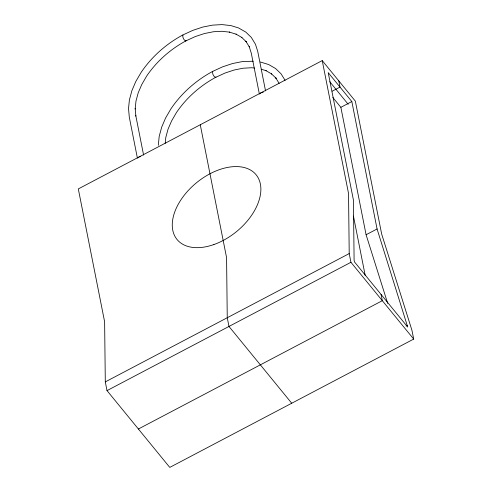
<?xml version="1.0" encoding="UTF-8"?>
<svg xmlns="http://www.w3.org/2000/svg" width="492" height="492" viewBox="0 0 492 492"><rect width="100%" height="100%" fill="white"/><g stroke="black" fill="none" stroke-linecap="round" stroke-linejoin="round"><path stroke-width="0.74" d="M186.117 40.504L186.062 40.787C170.361 49.249 156.622 61.34 146.622 76.131L141.782 84.495L138.221 92.76L135.983 101.081L135.177 109.021L135.195 108.652L135.86 116.063L135.792 115.681L143.596 155.097M215.914 76.967L215.859 77.25C200.164 85.713 186.425 97.803 176.419 112.594L171.585 120.958L168.018 129.224L165.779 137.545L165.195 143.32M158.313 145.318L159.193 136.389L161.696 127.127L165.589 117.994L170.988 108.75C181.505 93.209 195.914 80.46 212.409 71.549L212.796 71.647M265.551 90.928L257.722 51.359L255.459 44.268L251.277 37.374L245.754 32.06L238.546 27.952L230.926 25.59L222.04 24.6L212.495 25.135L202.79 27.06L192.827 30.363L182.87 34.95C182.372 36.998 183.737 40.356 185.798 40.928M253.257 61.217L242.292 61.598L232.587 63.523L222.63 66.826L212.667 71.414C212.175 73.462 213.54 76.82 215.601 77.392M322.229 60.602L78.308 188.922L104.624 321.805L105.294 381.897L107.016 390.611L169.771 467.4L413.692 339.08L411.964 330.372L381.657 234.007L355.347 101.131L322.229 60.602L348.539 193.485L349.209 253.577L350.937 262.291L413.692 339.08M332.168 91.217L340.015 87.084L338.785 80.866M387.678 303.361L366.091 234.745L340.864 107.324L351.835 101.549L328.201 72.625L353.428 200.047L354.099 260.139L354.443 261.873L407.72 327.063L377.069 228.971L351.835 101.549M366.091 234.745L377.069 228.971M105.294 381.897L349.209 253.577M107.016 390.611L350.937 262.291M138.393 429.006L382.315 300.686L381.079 294.468M406.084 326.012L407.376 325.329M185.656 40.996L195.318 36.543L204.463 33.53L213.546 31.728L221.824 31.285L229.727 32.152L229.358 32.091L236.363 34.262L236 34.12L241.947 37.533L241.609 37.312L246.369 41.888L245.852 41.248L249.315 46.881L249.167 46.5L251.277 53.136L259.376 94.034M215.453 77.459L225.115 73.007L234.266 69.993L243.054 68.216L251.621 67.748L254.499 68.062M260.36 61.998L268.706 64.557L275.557 68.517L281.073 73.837L285.108 80.356M261.258 69.206L266.166 70.725L265.797 70.584L271.75 73.997L271.406 73.775L276.172 78.351L275.649 77.711L279.118 83.345M182.999 35.19L182.606 35.086C166.112 43.997 151.708 56.746 141.192 72.287L135.792 81.537L131.893 90.663L129.396 99.925L128.529 108.492L129.291 117.133L137.416 158.184M329.769 81.727L348.201 104.279M332.826 97.49L340.864 107.324M291.731 403.243L228.977 326.448L227.249 317.74L226.578 257.642L200.269 124.765M353.441 216.086L365.199 275.446M138.172 157.748A3.339 2.491 -11.2 0 1 140.767 156.382M260.127 93.591A3.339 2.491 -11.2 0 1 263.251 92.189M213.922 244.536A51.094 31.58 -39.3 0 0 256.221 174.9A51.094 31.58 -39.3 0 0 179.592 201.954A51.094 31.58 -39.3 0 0 213.922 244.536"/></g></svg>
